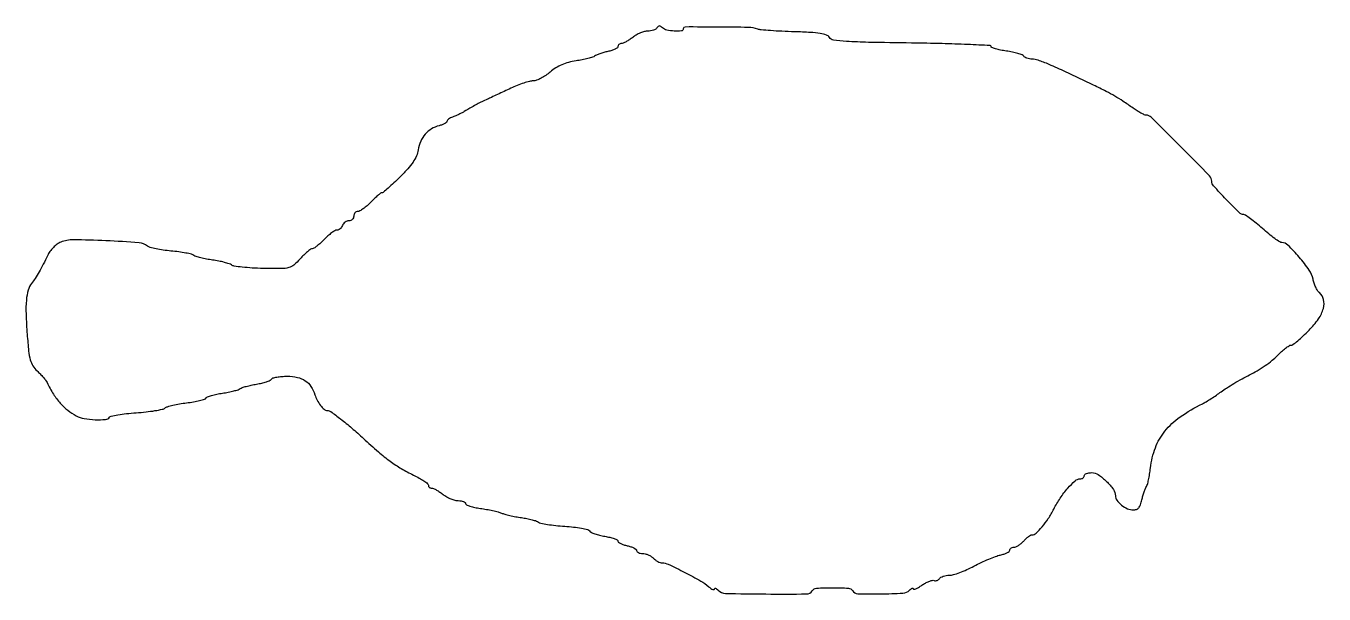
# Model space of a CAD drawing. Extents: x 1 to 418, y 0 to 183.
import ezdxf

# ---------------------------------------------------------------- set-up
doc = ezdxf.new("R2010")
doc.units = 0

msp = doc.modelspace()

# ---------------------------------------------------------------- linework, layer by layer
msp.add_lwpolyline([(203.553851, 182.087132, -0.118771), (203.132657, 181.669805, -0.048621), (202.401908, 181.319345, -0.044485), (201.507851, 181.080444, -0.043076), (200.575842, 181, 0.06625), (199.510399, 180.858207, 0.031662), (198.200256, 180.4125, 0.030705), (196.869898, 179.765576, 0.038147), (195.727129, 179, -0.019049), (194.673581, 178.234382, -0.021832), (193.610572, 177.5875, -0.021604), (192.671437, 177.122421, -0.104532), (192.092271, 177, 0.082906), (191.675117, 176.930352, 0.092619), (191.320855, 176.72959, 0.1006), (191.083965, 176.430573, 0.117906), (191, 176.079455, -0.240376), (190.795909, 175.67946, -0.041498), (190.045312, 175.225185, -0.037225), (188.994914, 174.797236, -0.025459), (187.75, 174.463983, 0.015288), (186.432439, 174.139843, 0.016135), (185.160938, 173.740851, 0.015957), (184.090563, 173.327853, 0.067361), (183.5, 172.978114, -0.092743), (182.837049, 172.629397, -0.012686), (181.325, 172.204556, -0.014222), (179.487713, 171.793519, -0.011584), (177.5, 171.455409, 0.030097), (175.104312, 170.956051, 0.035913), (172.927827, 170.19234, 0.037541), (170.967027, 169.16076, 0.039354), (169.215204, 167.861823, -0.02974), (167.795896, 166.766575, -0.029238), (166.248816, 165.84066, -0.030562), (164.799763, 165.193994, -0.089901), (163.729557, 165, 0.063947), (162.561572, 164.850009, 0.015742), (160.702239, 164.30139, 0.015857), (158.595545, 163.532117, 0.015262), (156.514353, 162.621755, -0.001015), (154.411226, 161.629495, -0.000926), (152.238591, 160.614736, -0.000926), (150.29369, 159.715102, -0.003011), (149, 159.129013, 0.007225), (147.225971, 158.307225, 0.010436), (145.684234, 157.525775, 0.00842), (143.952499, 156.564303, 0.002964), (141.5, 155.128663, -0.013782), (140.606563, 154.631298, -0.009615), (139.573438, 154.117929, -0.009708), (138.562974, 153.66362, -0.019795), (137.75, 153.354336, 0.037265), (137.080209, 153.072386, 0.047191), (136.514062, 152.7117, 0.054795), (136.121795, 152.33054, 0.174303), (136, 151.991777, -0.225705), (135.838182, 151.651565, -0.04353), (135.258153, 151.258269, -0.038648), (134.441788, 150.882295, -0.027114), (133.474564, 150.582972, 0.074176), (130.999441, 149.55401, 0.079119), (128.993735, 147.864708, 0.076151), (127.555867, 145.575864, 0.062084), (126.741704, 142.795736, -0.063855), (126.175293, 140.886601, -0.043463), (125.08225, 138.899144, -0.034147), (123.38479, 136.702754, -0.016766), (120.949776, 134.139547, -0.006051), (118.899832, 132.169959, -0.009138), (117.063345, 130.509742, -0.004573), (115.481457, 129.156627, -0.176413), (115.051351, 129, 0.165274), (114.655377, 128.865436, 0.011567), (113.72881, 128.11875, 0.015402), (112.650322, 127.149237, 0.010944), (111.5, 126, -0.02098), (110.303319, 124.851493, -0.025305), (109.084442, 123.88125, -0.025239), (107.996822, 123.182218, -0.130933), (107.312909, 123, 0.113493), (106.812083, 122.884836, 0.100277), (106.385667, 122.559375, 0.093988), (106.09954, 122.072776, 0.086246), (106, 121.5, -0.101174), (105.882975, 120.927588, -0.098422), (105.550156, 120.440625, -0.097427), (105.053098, 120.114397, -0.096942), (104.468615, 120, 0.088478), (103.840167, 119.887915, 0.06652), (103.217991, 119.559375, 0.065663), (102.696157, 119.073415, 0.081035), (102.361626, 118.5, -0.064687), (102.051583, 117.926489, -0.061623), (101.600867, 117.440625, -0.066345), (101.084084, 117.111332, -0.109137), (100.580102, 117, 0.136048), (99.941906, 116.823075, 0.023289), (98.88413, 116.11875, 0.023895), (97.688827, 115.148607, 0.019313), (96.5, 114, -0.015662), (95.328155, 112.851144, -0.020494), (94.184082, 111.88125, -0.018516), (93.187947, 111.162283, -0.148107), (92.652108, 111, 0.157175), (92.1168, 110.827464, 0.018264), (91.109262, 110.045313, 0.020518), (89.953234, 108.994673, 0.015408), (88.767203, 107.75, -0.034807), (86.743982, 105.785211, -0.11275), (85.090962, 104.931742, -0.062451), (82.742892, 104.631163, -0.005747), (76.860472, 104.683602, -0.009318), (73.328625, 104.821567, -0.012783), (70.160024, 105.085944, -0.009526), (67.552631, 105.421154, -0.130387), (66.682468, 105.795453, 0.087934), (65.935802, 106.193827, 0.015604), (64.408236, 106.638869, 0.016456), (62.563221, 107.050244, 0.01417), (60.600887, 107.363159, -0.013255), (58.644494, 107.671456, -0.015748), (56.817503, 108.069086, -0.014631), (55.309306, 108.49471, -0.090768), (54.600887, 108.868356, 0.10771), (53.844571, 109.235381, 0.012249), (51.976474, 109.638854, 0.014357), (49.700833, 110.004941, 0.01122), (47.212642, 110.275608, -0.013677), (44.712402, 110.560023, -0.016822), (42.399736, 110.967164, -0.015348), (40.501438, 111.428891, -0.106255), (39.657337, 111.869422, 0.15677), (36.957641, 112.953086, 0.006284), (26.268025, 113.575257, 0.008373), (15.797458, 113.877151, 0.096946), (11.778249, 113.140756, 0.068018), (10.622768, 112.493937, 0.037103), (9.399231, 111.420115, 0.036179), (8.296789, 110.121762, 0.047434), (7.501496, 108.785491, -0.008739), (6.133774, 106.021668, -0.011675), (4.790999, 103.565822, -0.013076), (3.512819, 101.480389, -0.023723), (2.345153, 99.856652, 0.102627), (1.25995, 97.700801, 0.044383), (0.703809, 94.52012, 0.029877), (0.592449, 90.004725, 0.010103), (0.956006, 83.435239, 0.007308), (1.438319, 78.096884, 0.04031), (1.969869, 75.261116, 0.072938), (2.791109, 73.379274, 0.066669), (4.138892, 71.747083, -0.015316), (5.139137, 70.761453, -0.014328), (6.100379, 69.694821, -0.014469), (6.898646, 68.699324, -0.046577), (7.344748, 67.977981, 0.024889), (9.440666, 64.235764, 0.040412), (11.618961, 61.316742, 0.045702), (14.015983, 59.049476, 0.046951), (16.76446, 57.278418, 0.076045), (19.304776, 56.417424, 0.033821), (22.82934, 56.037542, 0.028685), (26.161831, 56.096212, 0.240022), (27.410391, 56.85501, -0.207617), (27.928782, 57.215631, -0.009008), (30.153336, 57.621287, -0.014053), (32.876463, 57.989083, -0.009428), (36.006031, 58.26296, 0.010105), (39.184287, 58.545433, 0.013415), (42.059931, 58.938016, 0.010724), (44.420344, 59.377196, 0.117615), (45.286623, 59.784557, -0.095674), (46.080878, 60.201034, -0.014343), (47.828003, 60.672352, -0.015672), (49.949813, 61.110136, -0.012949), (52.234237, 61.446595, 0.012907), (54.470096, 61.775707, 0.018155), (56.442395, 62.192513, 0.014547), (58.023079, 62.636221, 0.180541), (58.507546, 63.012209, -0.165799), (58.965778, 63.389339, -0.018167), (60.27673, 63.829128, -0.02064), (61.923657, 64.24277, -0.015276), (63.773308, 64.568367, 0.011698), (65.656341, 64.885967, 0.014159), (67.405284, 65.274869, 0.012795), (68.848181, 65.678415, 0.088246), (69.5, 66.01308, -0.081266), (70.133452, 66.349489, -0.013592), (71.453148, 66.756036, -0.01458), (73.046307, 67.150124, -0.012471), (74.74476, 67.473948, 0.017406), (76.411495, 67.808802, 0.022643), (77.908372, 68.236567, 0.021158), (79.096646, 68.691915, 0.15343), (79.553777, 69.087012, -0.187143), (80.024717, 69.442958, -0.024567), (81.269105, 69.73181, -0.025798), (82.842782, 69.933348, -0.01895), (84.60083, 70, -0.053986), (87.892704, 69.643528, -0.093637), (90.414972, 68.569793, -0.100658), (92.252421, 66.715969, -0.070467), (93.507853, 64.04664, 0.048059), (94.248032, 62.271074, 0.043645), (95.333985, 60.607186, 0.045553), (96.507726, 59.363624, 0.182804), (97.469064, 59, -0.157362), (98.625812, 58.626701, -0.008258), (101.786789, 56.269075, -0.012772), (105.391083, 53.337095, -0.010188), (109.128917, 50, 0.008947), (113.934027, 45.688586, 0.020216), (117.756184, 42.641903, 0.024544), (121.3072, 40.297731, 0.02201), (125.19994, 38.219489, -0.01522), (127.038976, 37.269525, -0.022285), (128.589983, 36.314742, -0.018902), (129.763389, 35.451685, -0.228568), (130, 34.961132, 0.112884), (130.083844, 34.59449, 0.100219), (130.320855, 34.282333, 0.094172), (130.675196, 34.072891, 0.086726), (131.092271, 34, -0.104532), (131.671437, 33.877579, -0.021604), (132.610572, 33.4125, -0.021832), (133.673581, 32.765618, -0.019049), (134.727129, 32, 0.039007), (135.874192, 31.234398, 0.030908), (137.217592, 30.5875, 0.031815), (138.546475, 30.142156, 0.06503), (139.634859, 30, -0.037827), (140.540588, 29.93138, -0.05671), (141.30524, 29.724249, -0.074483), (141.827312, 29.42079, -0.227713), (142, 29.061273, 0.293235), (142.257157, 28.660494, 0.027729), (143.395312, 28.213281, 0.028544), (144.929621, 27.802034, 0.018246), (146.75, 27.492705, -0.010777), (148.715236, 27.188888, -0.010352), (150.692188, 26.79711, -0.010333), (152.420096, 26.37974, -0.036455), (153.5, 26.009182, 0.034245), (154.563739, 25.638913, 0.010415), (156.219801, 25.223672, 0.010376), (158.099847, 24.834545, 0.011142), (159.950386, 24.53389, -0.013729), (161.731192, 24.235101, -0.016046), (163.401795, 23.851369, -0.015112), (164.783561, 23.441904, -0.087766), (165.450386, 23.083315, 0.118582), (166.208157, 22.733566, 0.00987), (168.354698, 22.350462, 0.012731), (170.966616, 22.005229, 0.009479), (173.863481, 21.752576, -0.012086), (176.730788, 21.487429, -0.017385), (179.250917, 21.103585, -0.01324), (181.280461, 20.665921, -0.193983), (181.863481, 20.247867, 0.144896), (182.357856, 19.816453, 0.023124), (183.56146, 19.330875, 0.023957), (185.076086, 18.880015, 0.018952), (186.75, 18.534569, -0.017895), (188.378702, 18.20204, -0.027776), (189.751563, 17.788284, -0.026473), (190.772991, 17.354988, -0.286652), (191, 16.991557, 0.24169), (191.186617, 16.628041, 0.04023), (191.88125, 16.209946, 0.036439), (192.850825, 15.813042, 0.02488), (194, 15.5, -0.027524), (195.149012, 15.180468, -0.039605), (196.11875, 14.764234, -0.04518), (196.806252, 14.31879, -0.230346), (197, 13.920545, 0.198389), (197.145262, 13.56885, 0.085728), (197.566518, 13.27041, 0.065692), (198.190385, 13.067714, 0.045769), (198.928571, 13, -0.064082), (199.776513, 12.890877, -0.039128), (200.73125, 12.559375, -0.038656), (201.641413, 12.074273, -0.054664), (202.357143, 11.5, 0.038666), (203.028635, 10.925043, 0.034682), (203.804687, 10.436904, 0.036394), (204.565564, 10.097682, 0.08446), (205.178571, 9.987333, -0.108686), (207.198138, 9.522747, -0.007393), (212.514032, 6.906074, -0.010082), (217.66292, 4.144043, -0.055816), (220.209461, 2.31044, 0.024857), (220.897613, 1.747258, 0.058111), (221.474029, 1.417174, 0.133354), (221.842062, 1.36575, 0.377683), (222, 1.545012, -0.245024), (222.110003, 1.756009, -0.22614), (222.3525, 1.796347, -0.09268), (222.738351, 1.60287, -0.033956), (223.2, 1.2, 0.192798), (225.611769, 0.167572, 0.004238), (238.570273, -0.02782, 0.003557), (251.684887, -0.021085, 0.257898), (253.5, 1, -0.244714), (254.895247, 1.831102, -0.014309), (260, 1.977219, -0.014309), (265.104753, 1.831102, -0.244714), (266.5, 1, 0.252793), (268.128311, 0.063341, 0.009432), (275.4331, 0.005379, 0.010963), (282.657087, 0.242805, 0.184713), (284.8, 1.2, -0.030371), (285.261584, 1.608674, -0.079785), (285.6475, 1.821872, -0.201931), (285.889026, 1.809055, -0.287358), (286, 1.631906, 0.468364), (286.192436, 1.471536, 0.054326), (286.807813, 1.655058, 0.035437), (287.6943, 2.104493, 0.017698), (288.75, 2.789321, -0.027472), (289.887805, 3.496216, -0.032792), (291.032456, 4.028715, -0.034708), (292.033219, 4.338812, -0.143838), (292.658359, 4.304629, 0.092476), (293.149942, 4.227356, 0.078359), (293.667581, 4.32418, 0.078165), (294.131447, 4.575981, 0.091223), (294.467376, 4.947214, -0.126924), (294.889043, 5.351795, -0.046501), (295.649493, 5.690744, -0.042378), (296.588614, 5.922207, -0.039257), (297.577913, 6, 0.070754), (298.875549, 6.18455, 0.017529), (300.921219, 6.857019, 0.017578), (303.23147, 7.800739, 0.016809), (305.505083, 8.917511, -0.011832), (307.819353, 10.082985, -0.010874), (310.251666, 11.172449, -0.010943), (312.462767, 12.049149, -0.034863), (313.986188, 12.496966, 0.027397), (315.140498, 12.817656, 0.039456), (316.114693, 13.234874, 0.044951), (316.805673, 13.681044, 0.230877), (317, 14.079455, -0.144561), (317.103661, 14.430499, -0.099411), (317.395097, 14.72959, -0.083677), (317.830865, 14.931145, -0.066663), (318.345012, 15, 0.105367), (318.98636, 15.136671, 0.036283), (319.826608, 15.5875, 0.034148), (320.70814, 16.234645, 0.033439), (321.5, 17, -0.021385), (322.254929, 17.765682, -0.02603), (323.026517, 18.4125, -0.026046), (323.717217, 18.878502, -0.136196), (324.154988, 19, 0.187192), (325.485744, 19.516304, 0.03158), (327.416025, 21.517119, 0.031823), (329.42957, 24.2176, 0.027501), (331.193491, 27.283524, -0.030136), (333.2619, 30.835278, -0.032697), (335.691825, 34.012029, -0.032344), (338.049025, 36.380509, -0.182775), (339.687091, 37, 0.074572), (340.188735, 37.075236, 0.088527), (340.614333, 37.29375, 0.100662), (340.898843, 37.618647, 0.130375), (341, 38, -0.220721), (341.177602, 38.382723, -0.077326), (341.708262, 38.70625, -0.058797), (342.487871, 38.926802, -0.03958), (343.411106, 39, -0.15094), (345.497506, 38.355472, -0.043784), (348.132174, 36.195342, -0.04367), (350.344582, 33.617452, -0.156757), (351, 31.578262, 0.162203), (351.486504, 30.118041, 0.06386), (352.981888, 28.578214, 0.061865), (354.914475, 27.396206, 0.106739), (356.749285, 27, 0.090982), (357.770907, 27.187449, 0.125417), (358.530994, 27.721474, 0.092054), (359.095558, 28.695685, 0.032755), (359.536017, 30.25, -0.014131), (359.856928, 31.567565, -0.014986), (360.246268, 32.839062, -0.01473), (360.645455, 33.910735, -0.06399), (360.978036, 34.5, 0.093976), (361.300907, 35.161229, 0.012546), (361.67415, 36.675, 0.014148), (362.024366, 38.512273, 0.011463), (362.298679, 40.5, -0.061533), (363.873515, 47.016496, -0.080083), (366.918616, 52.336628, -0.070543), (371.814093, 56.899625, -0.036803), (379, 61.166482, 0.019322), (380.202136, 61.824617, 0.007776), (381.79375, 62.811629, 0.007681), (383.476882, 63.92887, 0.009644), (385, 65.017748, -0.01859), (386.739147, 66.214642, -0.008015), (389.139219, 67.684693, -0.007918), (391.746677, 69.169656, -0.010386), (394.176066, 70.437785, 0.020825), (396.588633, 71.761926, 0.015388), (399.14538, 73.416562, 0.01561), (401.467703, 75.132572, 0.03337), (403.122233, 76.626112, -0.015437), (404.454301, 77.918157, -0.02022), (405.752348, 79.00892, -0.018182), (406.881219, 79.818327, -0.147477), (407.483759, 80, 0.162442), (408.124994, 80.213973, 0.011318), (409.638847, 81.405403, 0.015127), (411.402939, 82.951574, 0.010765), (413.287592, 84.784349, 0.042512), (416.320168, 88.437441, 0.085061), (417.907643, 91.825563, 0.123445), (417.973115, 94.696101, 0.165288), (416.620515, 96.899982, -0.081194), (416.045669, 97.560658, -0.029889), (415.457547, 98.65208, -0.02868), (414.946111, 99.943235, -0.030611), (414.598624, 101.25688, 0.104336), (413.365883, 104.129919, 0.023957), (410.106859, 108.31927, 0.019882), (406.522381, 112.176198, 0.19809), (404.524616, 113, -0.14841), (403.884037, 113.194419, -0.009564), (402.265619, 114.321875, -0.013298), (400.369168, 115.776145, -0.00948), (398.321473, 117.5, 0.007858), (396.286913, 119.224101, 0.01135), (394.431003, 120.678125, 0.007213), (392.846127, 121.827494, 0.154467), (392.301056, 122, -0.197008), (390.884915, 122.580513, -0.006996), (386.662687, 126.859366, -0.007233), (382.574415, 131.245355, -0.186057), (382, 132.735569, 0.195965), (381.30931, 134.430171, 0.001958), (371.974974, 143.904267, 0.001945), (362.563383, 153.308776, 0.197804), (360.884498, 154, -0.107869), (360.310395, 154.125314, -0.015586), (359.230489, 154.661675, -0.017064), (357.976684, 155.390044, -0.013854), (356.683278, 156.252511, 0.007265), (353.448712, 158.471499, 0.015163), (350.854889, 160.084823, 0.013935), (348.03377, 161.619558, 0.005228), (344, 163.617654, 0.002257), (335.004328, 167.907108, 0.010052), (329.662702, 170.29463, 0.014742), (326.142787, 171.662886, 0.085523), (324.186302, 172, -0.042907), (323.350603, 172.071847, -0.044398), (322.549303, 172.285234, -0.048537), (321.894647, 172.598243, -0.119115), (321.517917, 172.971009, 0.164655), (321.016144, 173.38585, 0.01986), (319.637408, 173.85002, 0.021904), (317.90187, 174.276995, 0.016387), (315.9589, 174.59984, -0.014793), (314.058186, 174.909442, -0.023507), (312.456677, 175.298066, -0.019909), (311.237, 175.708869, -0.311009), (311, 176.053031, 0.400318), (310.68714, 176.381174, 0.00095), (303.498339, 176.710465, 0.004861), (295.254708, 176.992111, 0.002918), (285.462432, 177.174201, -0.00189), (271.541009, 177.404453, -0.012143), (264.504846, 177.718496, -0.017386), (260.291728, 178.156783, -0.223607), (259.000205, 179, 0.175178), (258.054566, 179.751559, 0.041425), (256.065861, 180.242233, 0.02588), (252.913086, 180.581981, 0.006634), (247.787773, 180.799064, -0.004421), (243.737868, 180.95264, -0.005982), (240.081408, 181.16755, -0.004139), (237.027141, 181.409187, -0.063989), (236, 181.633523, 0.080445), (232.979271, 182.190357, 0.004224), (223.111444, 182.321607, 0.001575), (212.588284, 182.339538, 0.413878), (211.999774, 181.75, -0.383553), (211.405507, 181.08888, -0.03914), (209.11477, 181.025031, -0.040172), (206.67627, 181.345509, -0.144601), (205.312868, 182.087132, 0.047458), (204.768438, 182.536977, 0.150038), (204.321227, 182.674265, 0.181024), (203.927179, 182.526767, 0.075363)], format="xyb", close=True)

doc.saveas('drawing.dxf')
